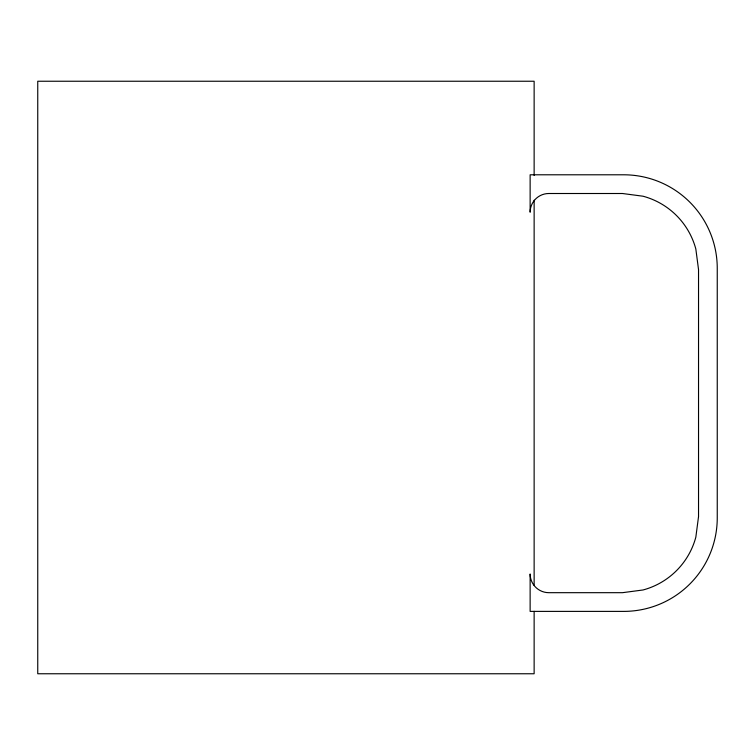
<?xml version="1.0" encoding="UTF-8"?>
<svg xmlns="http://www.w3.org/2000/svg" width="755" height="755" viewBox="0 0 755 755"><rect width="100%" height="100%" fill="white"/><g stroke="black" fill="none" stroke-linecap="round" stroke-linejoin="round"><path stroke-width="1.13" d="M534.134 175.471L534.134 81.238L37.75 81.238L37.75 673.762L534.134 673.762L534.134 611.333M534.134 200.217L534.134 585.418M698.535 516.609L695.836 537.164A74.688 74.688 0 0 1 643.024 589.976L622.469 592.684L548.847 592.684A18.715 18.715 0 0 1 530.133 573.97L530.133 611.39L623.696 611.39A93.554 93.554 0 0 0 717.25 517.836L717.25 268.346A93.554 93.554 0 0 0 623.696 174.792L530.133 174.792L530.133 212.212A18.715 18.715 0 0 1 548.847 193.506L622.469 193.506L643.024 196.215A74.688 74.688 0 0 1 695.836 249.018L698.535 269.573L698.535 516.609"/></g></svg>
